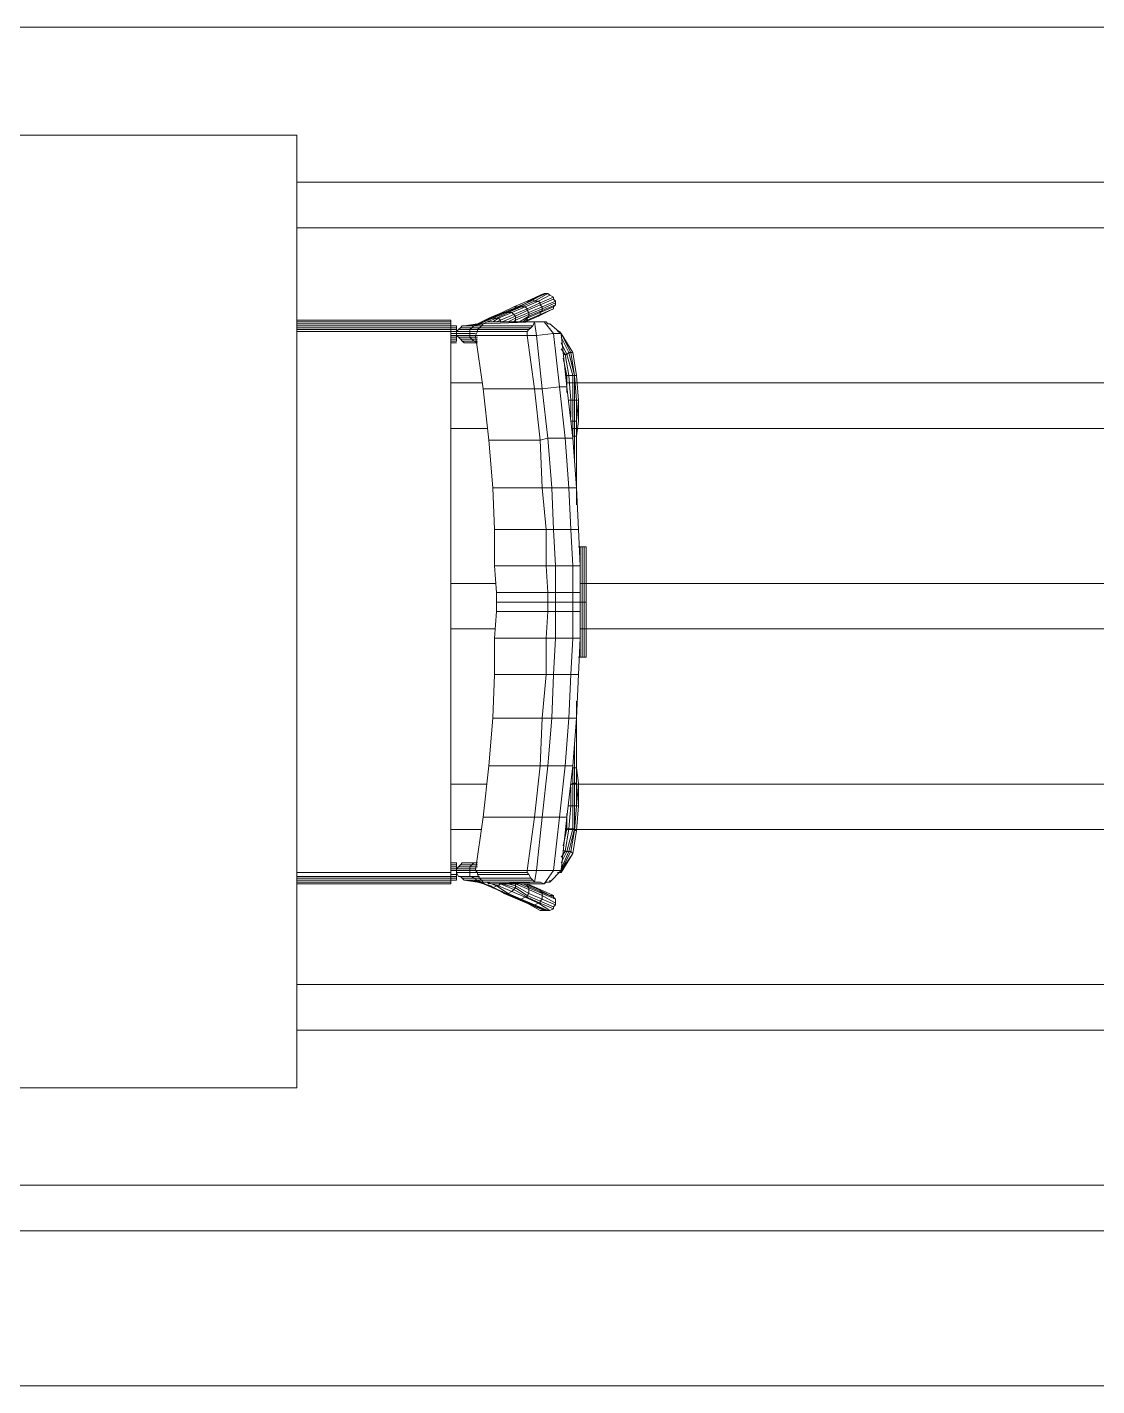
# Model space of a CAD drawing. Header units: inches. Extents: x 2013 to 15569, y -2551 to 2524.
# Drawn here: x 3783 to 3863.3, y 795 to 897 of the extents above; entities that cross this region are included whole.
import ezdxf

# ---------------------------------------------------------------- set-up
doc = ezdxf.new("R2010")
doc.units = ezdxf.units.IN
doc.header["$MEASUREMENT"] = 0
doc.layers.add('A-FURN', color=8, linetype='Continuous', lineweight=18)

msp = doc.modelspace()

# ---------------------------------------------------------------- linework, layer by layer
at = {"layer": 'A-FURN'}
for p, q in [((3892.796, 896.978), (3628.226, 896.978)), ((3733.201, 888.859), (3803.201, 888.859)), ((3803.201, 888.859), (3803.201, 817.363)), ((3803.201, 885.342), (3892.796, 885.342)), ((3892.796, 881.919), (3803.201, 881.919)), ((3814.774, 870.283), (3817.137, 870.283)), ((3823.456, 870.283), (3892.796, 870.283)), ((3817.53, 866.86), (3814.774, 866.86)), ((3892.796, 866.86), (3823.834, 866.86)), ((3814.774, 855.225), (3818.15, 855.225)), ((3824.487, 855.225), (3892.796, 855.225)), ((3818.106, 851.802), (3814.774, 851.802)), ((3892.796, 851.802), (3824.487, 851.802)), ((3814.774, 840.166), (3817.477, 840.166)), ((3823.765, 840.166), (3892.796, 840.166)), ((3817.068, 836.743), (3814.774, 836.743)), ((3892.796, 836.743), (3823.389, 836.743)), ((3803.201, 825.107), (3892.796, 825.107)), ((3892.796, 821.684), (3803.201, 821.684)), ((3803.201, 817.363), (3733.201, 817.363)), ((3628.226, 810.049), (3892.796, 810.049)), ((3892.796, 806.626), (3628.226, 806.626)), ((3628.226, 794.99), (3892.796, 794.99))]:
    msp.add_line(p, q, dxfattribs=at)
at = {"layer": 'A-FURN', "lineweight": 0}
for p, q in [((3819.488, 875.988), (3820.487, 876.417)), ((3819.773, 875.988), (3820.772, 876.417)), ((3819.916, 875.988), (3820.915, 876.559)), ((3820.059, 875.988), (3821.058, 876.417)), ((3820.344, 875.988), (3821.343, 876.417)), ((3820.487, 876.417), (3821.486, 876.849)), ((3820.487, 876.417), (3820.772, 876.417)), ((3820.487, 875.846), (3821.486, 876.274)), ((3820.487, 875.703), (3821.486, 876.131)), ((3820.772, 876.417), (3821.771, 876.992)), ((3820.772, 876.417), (3820.915, 876.559)), ((3820.915, 876.559), (3821.914, 876.992)), ((3820.915, 876.559), (3821.058, 876.417)), ((3821.058, 876.417), (3822.057, 876.992)), ((3821.058, 876.417), (3821.343, 876.417)), ((3821.343, 876.417), (3822.199, 876.849)), ((3821.343, 876.417), (3821.486, 876.274)), ((3821.486, 876.849), (3821.771, 876.992)), ((3821.486, 876.274), (3822.485, 876.702)), ((3821.486, 876.131), (3822.485, 876.559)), ((3821.486, 876.274), (3821.486, 876.131)), ((3821.486, 876.131), (3821.628, 875.988)), ((3821.628, 875.988), (3822.627, 876.417)), ((3821.628, 875.846), (3822.627, 876.274)), ((3821.628, 875.703), (3822.627, 876.131)), ((3821.771, 876.992), (3821.914, 876.992)), ((3821.914, 876.992), (3822.057, 876.992)), ((3822.057, 876.992), (3822.199, 876.849)), ((3822.199, 876.849), (3822.485, 876.702)), ((3822.485, 876.702), (3822.485, 876.559)), ((3822.485, 876.559), (3822.627, 876.417)), ((3822.627, 876.131), (3822.485, 875.988)), ((3822.627, 876.417), (3822.627, 876.274)), ((3822.627, 876.274), (3822.627, 876.131)), ((3816.772, 874.704), (3817.628, 875.132)), ((3816.772, 874.704), (3817.771, 875.132)), ((3816.914, 874.704), (3817.913, 875.132)), ((3817.485, 874.847), (3818.199, 875.132)), ((3817.628, 875.132), (3818.627, 875.56)), ((3817.628, 875.132), (3817.771, 875.132)), ((3817.771, 875.132), (3818.774, 875.56)), ((3817.771, 875.132), (3817.913, 875.132)), ((3817.913, 875.132), (3818.917, 875.56)), ((3817.913, 874.847), (3818.342, 875.132)), ((3817.913, 875.132), (3818.199, 875.132)), ((3818.199, 875.132), (3819.06, 875.56)), ((3818.199, 875.132), (3818.342, 875.132)), ((3818.342, 875.132), (3819.345, 875.56)), ((3818.342, 875.132), (3818.484, 874.989)), ((3818.484, 874.989), (3819.488, 875.418)), ((3818.627, 875.56), (3819.488, 875.988)), ((3818.627, 875.56), (3818.774, 875.56)), ((3818.627, 874.847), (3819.63, 875.275)), ((3818.774, 875.56), (3819.773, 875.988)), ((3818.774, 875.56), (3818.917, 875.56)), ((3818.917, 875.56), (3819.916, 875.988)), ((3818.917, 875.56), (3819.06, 875.56)), ((3819.06, 875.56), (3820.059, 875.988)), ((3819.06, 875.56), (3819.345, 875.56)), ((3819.06, 874.847), (3819.63, 875.132)), ((3819.345, 875.56), (3820.344, 875.988)), ((3819.345, 875.56), (3819.488, 875.418)), ((3819.488, 875.988), (3819.773, 875.988)), ((3819.488, 875.418), (3820.487, 875.846)), ((3819.488, 875.418), (3819.63, 875.275)), ((3819.63, 875.275), (3820.487, 875.703)), ((3819.63, 875.132), (3820.629, 875.56)), ((3819.63, 874.989), (3820.629, 875.418)), ((3819.63, 875.275), (3819.63, 875.132)), ((3819.63, 875.132), (3819.63, 874.989)), ((3819.773, 875.988), (3819.916, 875.988)), ((3819.916, 875.988), (3820.059, 875.988)), ((3819.916, 874.847), (3820.629, 875.275)), ((3820.059, 875.988), (3820.344, 875.988)), ((3820.201, 874.847), (3820.487, 875.132)), ((3820.344, 875.988), (3820.487, 875.846)), ((3820.344, 874.847), (3821.343, 875.275)), ((3820.487, 875.846), (3820.487, 875.703)), ((3820.487, 875.703), (3820.629, 875.56)), ((3820.487, 875.132), (3821.486, 875.56)), ((3820.487, 874.989), (3821.486, 875.418)), ((3820.629, 875.275), (3820.487, 875.132)), ((3820.487, 875.132), (3820.487, 874.989)), ((3820.629, 875.56), (3821.628, 875.988)), ((3820.629, 875.418), (3821.628, 875.846)), ((3820.629, 875.275), (3821.628, 875.703)), ((3820.629, 875.56), (3820.629, 875.418)), ((3820.629, 875.418), (3820.629, 875.275)), ((3821.343, 875.275), (3822.199, 875.703)), ((3821.486, 875.418), (3821.343, 875.275)), ((3821.486, 875.56), (3822.485, 875.988)), ((3821.486, 875.418), (3822.485, 875.846)), ((3821.628, 875.703), (3821.486, 875.56)), ((3821.486, 875.56), (3821.486, 875.418)), ((3821.628, 875.988), (3821.628, 875.846)), ((3821.628, 875.846), (3821.628, 875.703)), ((3822.485, 875.846), (3822.199, 875.703)), ((3822.485, 875.988), (3822.485, 875.846)), ((3803.201, 874.989), (3814.774, 874.989)), ((3814.774, 874.989), (3803.201, 874.989)), ((3803.201, 874.847), (3814.774, 874.847)), ((3803.201, 874.704), (3814.774, 874.704)), ((3803.201, 874.561), (3814.774, 874.561)), ((3803.201, 874.414), (3814.774, 874.414)), ((3803.201, 874.272), (3814.774, 874.272)), ((3803.201, 874.129), (3814.774, 874.129)), ((3814.774, 874.847), (3814.774, 874.989)), ((3814.774, 874.989), (3814.774, 874.847)), ((3814.774, 874.704), (3814.774, 874.847)), ((3814.774, 874.847), (3814.774, 874.704)), ((3814.774, 874.561), (3814.774, 874.704)), ((3814.774, 874.704), (3814.774, 874.561)), ((3814.774, 874.414), (3814.774, 874.561)), ((3814.774, 874.561), (3814.774, 874.414)), ((3814.774, 874.561), (3815.202, 874.561)), ((3814.774, 874.561), (3815.202, 874.561)), ((3815.202, 874.561), (3814.774, 874.561)), ((3814.774, 874.561), (3814.774, 874.561)), ((3814.774, 874.272), (3814.774, 874.414)), ((3814.774, 874.414), (3815.202, 874.414)), ((3814.774, 874.414), (3814.774, 874.272)), ((3814.774, 874.129), (3814.774, 874.272)), ((3814.774, 874.272), (3815.202, 874.272)), ((3814.774, 874.272), (3814.774, 874.129)), ((3814.774, 874.129), (3815.202, 874.129)), ((3814.774, 870.128), (3814.774, 874.129)), ((3814.774, 874.129), (3814.774, 870.128)), ((3815.202, 874.414), (3815.202, 874.561)), ((3815.202, 874.561), (3815.202, 874.414)), ((3815.202, 874.272), (3815.202, 874.414)), ((3815.202, 874.414), (3815.202, 874.272)), ((3815.202, 874.129), (3815.345, 874.272)), ((3815.202, 874.129), (3815.202, 874.272)), ((3815.202, 874.272), (3815.202, 874.129)), ((3815.202, 873.986), (3815.202, 874.129)), ((3815.202, 874.129), (3816.201, 874.129)), ((3815.202, 873.986), (3815.202, 874.129)), ((3815.202, 874.129), (3815.202, 873.986)), ((3815.345, 874.272), (3815.487, 874.414)), ((3815.345, 874.272), (3816.201, 874.272)), ((3815.487, 874.414), (3815.63, 874.561)), ((3815.487, 874.414), (3816.344, 874.414)), ((3815.63, 874.561), (3816.486, 874.561)), ((3815.63, 874.561), (3815.773, 874.561)), ((3815.773, 874.561), (3816.772, 874.704)), ((3815.773, 874.561), (3816.772, 874.561)), ((3815.773, 874.561), (3815.915, 874.561)), ((3815.915, 874.561), (3816.914, 874.704)), ((3815.915, 874.561), (3816.914, 874.561)), ((3816.201, 874.272), (3816.344, 874.414)), ((3816.201, 874.129), (3816.201, 874.272)), ((3816.772, 874.272), (3816.201, 874.272)), ((3816.201, 873.986), (3816.201, 874.129)), ((3816.772, 874.129), (3816.201, 874.129)), ((3817.2, 874.704), (3816.344, 874.561)), ((3816.344, 874.414), (3816.486, 874.561)), ((3816.914, 874.414), (3816.344, 874.414)), ((3816.486, 874.561), (3816.772, 874.561)), ((3816.914, 874.561), (3816.486, 874.561)), ((3816.772, 874.129), (3816.629, 873.843)), ((3816.772, 874.704), (3816.914, 874.704)), ((3816.772, 874.561), (3816.914, 874.561)), ((3817.057, 874.561), (3816.772, 874.561)), ((3816.914, 874.414), (3816.772, 874.272)), ((3816.772, 874.272), (3816.772, 874.129)), ((3816.772, 874.272), (3820.629, 874.272)), ((3816.772, 874.129), (3820.487, 874.129)), ((3816.914, 874.704), (3817.2, 874.704)), ((3817.057, 874.561), (3816.914, 874.414)), ((3817.057, 874.561), (3816.914, 874.561)), ((3816.914, 874.414), (3820.772, 874.414)), ((3817.2, 874.704), (3817.057, 874.561)), ((3817.057, 874.561), (3820.915, 874.561)), ((3817.485, 874.847), (3817.2, 874.704)), ((3817.2, 874.704), (3821.058, 874.847)), ((3817.628, 874.847), (3817.485, 874.847)), ((3817.485, 874.847), (3821.343, 874.847)), ((3817.628, 874.847), (3821.486, 874.847)), ((3818.199, 874.847), (3818.484, 874.989)), ((3818.342, 874.847), (3821.771, 874.847)), ((3818.484, 874.989), (3818.484, 874.847)), ((3819.488, 874.847), (3819.63, 874.989)), ((3819.63, 874.989), (3819.63, 874.847)), ((3820.487, 874.989), (3820.344, 874.847)), ((3820.344, 874.847), (3820.487, 874.989)), ((3820.487, 874.989), (3820.487, 874.989)), ((3820.629, 874.272), (3820.487, 874.129)), ((3820.487, 874.129), (3820.487, 873.843)), ((3820.772, 874.414), (3820.629, 874.272)), ((3820.915, 874.561), (3820.772, 874.414)), ((3821.058, 874.847), (3820.915, 874.561)), ((3821.2, 873.843), (3821.058, 874.847)), ((3821.343, 874.847), (3821.058, 874.847)), ((3821.486, 874.847), (3821.343, 874.847)), ((3821.771, 874.847), (3821.486, 874.847)), ((3821.914, 874.847), (3821.771, 874.847)), ((3822.485, 873.986), (3821.771, 874.847)), ((3822.057, 874.704), (3821.914, 874.847)), ((3822.199, 874.704), (3822.057, 874.704)), ((3823.06, 873.986), (3822.199, 874.704)), ((3822.199, 874.704), (3822.204, 874.704)), ((3823.06, 873.986), (3822.77, 874.129)), ((3822.913, 874.129), (3823.06, 873.986)), ((3814.774, 873.986), (3815.202, 873.986)), ((3814.774, 873.843), (3815.202, 873.843)), ((3814.774, 873.701), (3815.202, 873.701)), ((3814.774, 873.558), (3815.202, 873.558)), ((3814.774, 873.415), (3815.202, 873.415)), ((3815.202, 873.415), (3814.774, 873.415)), ((3814.774, 873.273), (3815.202, 873.273)), ((3815.202, 873.843), (3815.202, 873.986)), ((3815.202, 873.986), (3815.202, 873.843)), ((3815.202, 873.843), (3815.202, 873.986)), ((3815.202, 873.986), (3816.201, 873.986)), ((3815.202, 873.843), (3815.202, 873.701)), ((3815.202, 873.843), (3815.202, 873.701)), ((3815.345, 873.701), (3815.202, 873.843)), ((3816.201, 873.843), (3815.202, 873.843)), ((3815.202, 873.701), (3815.202, 873.558)), ((3815.202, 873.701), (3815.202, 873.558)), ((3815.202, 873.415), (3815.202, 873.558)), ((3815.202, 873.558), (3815.202, 873.415)), ((3815.202, 873.415), (3815.206, 873.415)), ((3815.487, 873.558), (3815.345, 873.701)), ((3816.201, 873.701), (3815.345, 873.701)), ((3816.344, 873.558), (3815.487, 873.558)), ((3815.63, 873.415), (3815.487, 873.558)), ((3816.486, 873.415), (3815.63, 873.415)), ((3815.773, 873.273), (3815.63, 873.415)), ((3816.772, 873.273), (3815.773, 873.273)), ((3815.915, 873.273), (3815.773, 873.273)), ((3816.772, 873.273), (3815.915, 873.273)), ((3816.629, 873.986), (3816.201, 873.986)), ((3816.201, 873.986), (3816.201, 873.843)), ((3816.201, 873.986), (3816.201, 873.986)), ((3816.201, 873.843), (3816.629, 873.843)), ((3816.201, 873.843), (3816.201, 873.701)), ((3816.201, 873.701), (3816.344, 873.558)), ((3816.201, 873.701), (3816.772, 873.701)), ((3816.344, 873.558), (3816.486, 873.415)), ((3816.344, 873.558), (3816.772, 873.558)), ((3816.486, 873.415), (3816.772, 873.273)), ((3816.486, 873.415), (3816.772, 873.415)), ((3816.629, 873.843), (3820.487, 873.843)), ((3817.2, 869.839), (3816.629, 873.843)), ((3816.629, 873.843), (3816.629, 873.843)), ((3816.772, 873.273), (3816.776, 873.273)), ((3820.487, 873.843), (3821.2, 873.843)), ((3820.487, 873.843), (3821.058, 869.839)), ((3821.2, 873.843), (3822.485, 873.986)), ((3821.2, 873.843), (3821.628, 869.839)), ((3822.485, 873.986), (3822.913, 869.981)), ((3822.485, 873.986), (3823.06, 873.986)), ((3822.913, 873.986), (3823.06, 873.986)), ((3823.06, 873.986), (3823.916, 872.559)), ((3823.773, 872.559), (3823.06, 873.986)), ((3823.916, 872.559), (3823.06, 873.986)), ((3823.06, 873.843), (3823.06, 873.986)), ((3823.06, 873.986), (3823.064, 873.986)), ((3823.06, 873.986), (3823.488, 869.981)), ((3823.631, 872.559), (3823.06, 873.701)), ((3823.488, 872.416), (3823.06, 873.273)), ((3823.345, 872.416), (3823.06, 872.844)), ((3823.203, 872.416), (3823.345, 872.416)), ((3823.488, 870.842), (3823.203, 872.127)), ((3823.631, 870.842), (3823.345, 872.416)), ((3823.345, 872.416), (3823.488, 872.416)), ((3823.488, 872.416), (3823.631, 872.559)), ((3823.916, 870.842), (3823.488, 872.416)), ((3824.059, 870.842), (3823.631, 872.559)), ((3823.631, 872.559), (3823.773, 872.559)), ((3823.916, 872.559), (3823.773, 872.559)), ((3824.059, 870.842), (3823.773, 872.559)), ((3824.202, 870.842), (3823.916, 872.559)), ((3823.916, 872.559), (3824.202, 870.842)), ((3814.774, 866.267), (3814.774, 870.128)), ((3814.774, 870.128), (3814.774, 866.267)), ((3822.913, 869.981), (3821.628, 869.839)), ((3822.913, 869.981), (3823.345, 866.124)), ((3823.488, 869.981), (3822.913, 869.981)), ((3823.345, 870.842), (3823.488, 870.842)), ((3823.488, 870.842), (3823.631, 870.842)), ((3823.488, 869.553), (3823.488, 870.842)), ((3823.488, 869.981), (3823.916, 866.124)), ((3823.631, 870.842), (3823.916, 870.842)), ((3823.773, 868.982), (3823.631, 870.842)), ((3823.916, 870.842), (3824.059, 870.842)), ((3823.916, 868.982), (3823.916, 870.842)), ((3824.202, 868.982), (3824.059, 870.842)), ((3824.202, 870.842), (3824.059, 870.842)), ((3824.059, 868.982), (3824.059, 870.842)), ((3824.344, 868.982), (3824.202, 870.842)), ((3824.202, 870.842), (3824.344, 868.982)), ((3817.628, 865.981), (3817.2, 869.839)), ((3821.058, 869.839), (3817.2, 869.839)), ((3821.628, 869.839), (3821.058, 869.839)), ((3821.058, 869.839), (3821.486, 865.981)), ((3821.628, 869.839), (3822.057, 866.124)), ((3823.631, 868.982), (3823.773, 868.982)), ((3823.773, 868.982), (3823.916, 868.982)), ((3823.773, 867.694), (3823.773, 868.982)), ((3823.916, 868.982), (3824.059, 868.982)), ((3823.916, 867.408), (3823.916, 868.982)), ((3824.059, 868.982), (3824.202, 868.982)), ((3824.059, 867.408), (3824.059, 868.982)), ((3824.344, 868.982), (3824.202, 868.982)), ((3824.202, 867.408), (3824.202, 868.982)), ((3824.202, 867.408), (3824.344, 868.982)), ((3824.344, 867.408), (3824.344, 868.982)), ((3823.773, 867.408), (3823.916, 867.408)), ((3823.916, 867.408), (3823.916, 866.267)), ((3823.916, 867.408), (3824.059, 867.408)), ((3824.059, 867.408), (3824.202, 867.408)), ((3824.059, 867.408), (3824.059, 866.267)), ((3824.202, 867.408), (3824.202, 866.267)), ((3824.202, 866.267), (3824.202, 867.408)), ((3824.202, 866.267), (3824.344, 867.408)), ((3824.202, 867.408), (3824.206, 867.408)), ((3814.774, 862.547), (3814.774, 866.267)), ((3814.774, 866.267), (3814.774, 862.547)), ((3821.486, 865.981), (3817.628, 865.981)), ((3817.628, 865.981), (3817.913, 862.405)), ((3822.057, 866.124), (3821.486, 865.981)), ((3821.486, 865.981), (3821.628, 862.405)), ((3822.057, 866.124), (3822.342, 862.405)), ((3823.345, 866.124), (3822.057, 866.124)), ((3823.345, 866.124), (3823.631, 862.405)), ((3823.916, 866.124), (3823.345, 866.124)), ((3823.916, 866.267), (3824.059, 866.267)), ((3823.916, 866.124), (3824.202, 862.405)), ((3824.059, 866.267), (3824.059, 864.264)), ((3824.059, 866.267), (3824.202, 866.267)), ((3824.202, 866.267), (3824.202, 862.833)), ((3824.202, 862.119), (3824.202, 866.267)), ((3824.202, 862.119), (3824.202, 866.267)), ((3824.202, 866.267), (3824.206, 866.267)), ((3814.774, 859.26), (3814.774, 862.547)), ((3814.774, 862.547), (3814.774, 859.26)), ((3817.913, 862.405), (3821.2, 862.405)), ((3817.913, 862.405), (3818.056, 859.26)), ((3821.628, 862.405), (3821.2, 862.405)), ((3822.342, 862.405), (3821.628, 862.405)), ((3821.914, 859.26), (3821.628, 862.405)), ((3822.342, 862.405), (3822.485, 859.26)), ((3823.631, 862.405), (3822.342, 862.405)), ((3823.631, 862.405), (3823.773, 859.26)), ((3824.202, 862.405), (3823.631, 862.405)), ((3824.202, 862.405), (3824.344, 859.26)), ((3824.202, 861.691), (3824.202, 862.119)), ((3824.202, 862.119), (3824.206, 862.119)), ((3824.202, 861.12), (3824.202, 862.119)), ((3814.774, 856.545), (3814.774, 859.26)), ((3814.774, 859.26), (3814.774, 856.545)), ((3818.056, 856.545), (3818.056, 859.26)), ((3818.056, 859.26), (3821.914, 859.26)), ((3822.485, 859.26), (3821.914, 859.26)), ((3821.914, 859.26), (3821.914, 856.545)), ((3822.485, 859.26), (3822.627, 856.545)), ((3823.773, 859.26), (3822.485, 859.26)), ((3823.773, 859.26), (3823.916, 856.545)), ((3824.344, 859.26), (3823.773, 859.26)), ((3824.487, 856.545), (3824.344, 859.26)), ((3824.487, 857.972), (3824.344, 857.972)), ((3824.344, 857.972), (3824.487, 857.972)), ((3824.487, 857.972), (3824.487, 855.541)), ((3824.487, 857.972), (3824.63, 857.972)), ((3824.63, 857.972), (3824.487, 857.972)), ((3824.63, 857.972), (3824.63, 853.824)), ((3824.63, 857.972), (3824.773, 857.972)), ((3824.773, 857.972), (3824.63, 857.972)), ((3824.915, 857.972), (3824.773, 857.972)), ((3824.773, 857.972), (3824.773, 853.824)), ((3824.915, 857.972), (3824.773, 857.972)), ((3824.915, 853.824), (3824.915, 857.972)), ((3814.774, 854.542), (3814.774, 856.545)), ((3814.774, 856.545), (3814.774, 854.542)), ((3821.914, 856.545), (3818.056, 856.545)), ((3818.199, 854.542), (3818.056, 856.545)), ((3822.627, 856.545), (3821.914, 856.545)), ((3821.914, 856.545), (3822.057, 854.542)), ((3822.627, 856.545), (3822.627, 854.542)), ((3823.916, 856.545), (3822.627, 856.545)), ((3823.916, 856.545), (3823.916, 854.542)), ((3823.916, 856.545), (3824.487, 856.545)), ((3824.487, 854.542), (3824.487, 856.545)), ((3814.774, 853.824), (3814.774, 854.542)), ((3814.774, 853.824), (3814.774, 854.542)), ((3814.774, 853.111), (3814.774, 853.824)), ((3814.774, 853.824), (3814.774, 853.111)), ((3818.199, 854.542), (3818.199, 853.824)), ((3822.057, 854.542), (3818.199, 854.542)), ((3818.199, 853.111), (3818.199, 853.824)), ((3818.199, 853.824), (3822.057, 853.824)), ((3822.627, 854.542), (3822.057, 854.542)), ((3822.057, 853.824), (3822.057, 854.542)), ((3822.627, 853.824), (3822.057, 853.824)), ((3822.057, 853.824), (3822.057, 853.111)), ((3822.627, 853.824), (3822.627, 854.542)), ((3823.916, 854.542), (3822.627, 854.542)), ((3823.916, 853.824), (3822.627, 853.824)), ((3822.627, 853.111), (3822.627, 853.824)), ((3823.916, 854.542), (3824.487, 854.542)), ((3823.916, 853.824), (3823.916, 854.542)), ((3824.487, 853.824), (3823.916, 853.824)), ((3823.916, 853.111), (3823.916, 853.824)), ((3824.487, 853.824), (3824.487, 854.542)), ((3824.487, 853.111), (3824.487, 853.824)), ((3824.63, 853.824), (3824.487, 853.824)), ((3824.773, 853.824), (3824.63, 853.824)), ((3824.63, 853.824), (3824.63, 849.677)), ((3824.915, 853.824), (3824.773, 853.824)), ((3824.773, 853.824), (3824.773, 849.677)), ((3824.915, 853.824), (3824.915, 849.677)), ((3814.774, 853.111), (3814.774, 850.966)), ((3814.774, 850.966), (3814.774, 853.111)), ((3818.056, 851.108), (3818.199, 853.111)), ((3818.199, 853.111), (3822.057, 853.111)), ((3822.057, 853.111), (3821.914, 851.108)), ((3822.057, 853.111), (3822.627, 853.111)), ((3822.627, 853.111), (3823.916, 853.111)), ((3822.627, 853.111), (3822.627, 851.108)), ((3824.487, 853.111), (3823.916, 853.111)), ((3823.916, 853.111), (3823.916, 851.108)), ((3824.487, 851.108), (3824.487, 853.111)), ((3824.487, 852.112), (3824.487, 849.677)), ((3814.774, 850.966), (3814.774, 848.25)), ((3814.774, 848.25), (3814.774, 850.966)), ((3818.056, 848.392), (3818.056, 851.108)), ((3818.056, 851.108), (3821.914, 851.108)), ((3822.627, 851.108), (3821.914, 851.108)), ((3821.914, 851.108), (3821.914, 848.392)), ((3822.627, 851.108), (3822.485, 848.392)), ((3823.916, 851.108), (3822.627, 851.108)), ((3823.916, 851.108), (3823.773, 848.392)), ((3824.487, 851.108), (3823.916, 851.108)), ((3824.344, 848.392), (3824.487, 851.108)), ((3824.344, 849.677), (3824.487, 849.677)), ((3824.487, 849.677), (3824.344, 849.677)), ((3824.487, 849.677), (3824.63, 849.677)), ((3824.63, 849.677), (3824.487, 849.677)), ((3824.773, 849.677), (3824.63, 849.677)), ((3824.63, 849.677), (3824.773, 849.677)), ((3824.915, 849.677), (3824.773, 849.677)), ((3824.773, 849.677), (3824.915, 849.677)), ((3814.774, 848.25), (3814.774, 844.959)), ((3814.774, 844.959), (3814.774, 848.25)), ((3817.913, 845.101), (3818.056, 848.392)), ((3818.056, 848.392), (3821.914, 848.392)), ((3821.628, 845.101), (3821.914, 848.392)), ((3822.485, 848.392), (3821.914, 848.392)), ((3822.485, 848.392), (3822.342, 845.101)), ((3823.773, 848.392), (3822.485, 848.392)), ((3823.773, 848.392), (3823.631, 845.101)), ((3823.773, 848.392), (3824.344, 848.392)), ((3824.344, 848.392), (3824.202, 845.101)), ((3824.202, 845.391), (3824.202, 846.39)), ((3824.202, 845.391), (3824.202, 845.962)), ((3814.774, 844.959), (3814.774, 841.386)), ((3814.774, 841.386), (3814.774, 844.959)), ((3817.628, 841.529), (3817.913, 845.101)), ((3817.913, 845.101), (3821.2, 845.101)), ((3821.628, 845.101), (3821.2, 845.101)), ((3821.486, 841.529), (3821.628, 845.101)), ((3822.342, 845.101), (3821.628, 845.101)), ((3822.342, 845.101), (3822.057, 841.529)), ((3823.631, 845.101), (3822.342, 845.101)), ((3823.631, 845.101), (3823.345, 841.529)), ((3824.202, 845.101), (3823.631, 845.101)), ((3824.202, 845.101), (3823.916, 841.529)), ((3824.202, 841.386), (3824.202, 845.391)), ((3824.202, 841.386), (3824.202, 845.391)), ((3824.202, 841.386), (3824.202, 844.816)), ((3824.059, 841.386), (3824.059, 843.246)), ((3817.2, 837.667), (3817.628, 841.529)), ((3817.628, 841.529), (3821.486, 841.529)), ((3821.486, 841.529), (3821.058, 837.667)), ((3822.057, 841.529), (3821.486, 841.529)), ((3822.057, 841.529), (3821.628, 837.667)), ((3823.345, 841.529), (3822.057, 841.529)), ((3823.345, 841.529), (3822.913, 837.667)), ((3823.916, 841.529), (3823.345, 841.529)), ((3823.916, 841.529), (3823.488, 837.667)), ((3814.774, 841.386), (3814.774, 837.524)), ((3814.774, 837.524), (3814.774, 841.386)), ((3824.059, 841.386), (3823.916, 841.386)), ((3823.916, 841.386), (3823.916, 840.24)), ((3824.202, 841.386), (3824.059, 841.386)), ((3824.059, 841.386), (3824.059, 840.24)), ((3824.202, 840.24), (3824.202, 841.386)), ((3824.202, 841.386), (3824.202, 840.24)), ((3824.344, 840.24), (3824.202, 841.386)), ((3823.916, 840.24), (3823.773, 840.098)), ((3823.773, 838.528), (3823.773, 839.955)), ((3824.059, 840.24), (3823.916, 840.24)), ((3823.916, 840.24), (3823.916, 838.528)), ((3824.202, 840.24), (3824.059, 840.24)), ((3824.059, 840.24), (3824.059, 838.528)), ((3824.202, 840.24), (3824.202, 840.24)), ((3824.344, 838.528), (3824.202, 840.24)), ((3824.202, 840.24), (3824.202, 838.528)), ((3824.344, 838.528), (3824.344, 840.24)), ((3823.773, 838.528), (3823.631, 838.528)), ((3823.773, 838.528), (3823.631, 836.811)), ((3823.916, 838.528), (3823.773, 838.528)), ((3824.059, 838.528), (3823.916, 838.528)), ((3823.916, 838.528), (3823.916, 836.811)), ((3824.202, 838.528), (3824.059, 838.528)), ((3824.059, 838.528), (3824.059, 836.811)), ((3824.202, 838.528), (3824.059, 836.668)), ((3824.202, 836.668), (3824.344, 838.528)), ((3824.344, 838.528), (3824.202, 838.528)), ((3824.202, 836.668), (3824.344, 838.528)), ((3814.774, 837.524), (3814.774, 833.52)), ((3814.774, 833.52), (3814.774, 837.524)), ((3816.629, 833.662), (3817.2, 837.667)), ((3817.2, 837.667), (3821.058, 837.667)), ((3821.058, 837.667), (3820.487, 833.662)), ((3821.628, 837.667), (3821.058, 837.667)), ((3821.628, 837.667), (3821.2, 833.662)), ((3822.913, 837.667), (3821.628, 837.667)), ((3822.913, 837.667), (3822.485, 833.662)), ((3823.488, 837.667), (3822.913, 837.667)), ((3823.488, 837.667), (3823.06, 833.662)), ((3823.488, 836.811), (3823.488, 837.953)), ((3823.488, 836.811), (3823.203, 835.522)), ((3823.488, 836.811), (3823.345, 836.811)), ((3823.631, 836.811), (3823.345, 835.094)), ((3823.631, 836.811), (3823.488, 836.811)), ((3823.916, 836.811), (3823.488, 835.094)), ((3823.916, 836.811), (3823.631, 836.811)), ((3824.059, 836.811), (3823.631, 835.094)), ((3824.059, 836.668), (3823.773, 835.094)), ((3824.059, 836.811), (3823.916, 836.811)), ((3823.916, 834.951), (3824.202, 836.668)), ((3823.916, 834.951), (3824.202, 836.668)), ((3824.059, 836.668), (3824.059, 836.811)), ((3824.202, 836.668), (3824.059, 836.668)), ((3823.345, 835.094), (3823.06, 834.666)), ((3823.488, 835.094), (3823.06, 834.238)), ((3823.631, 835.094), (3823.06, 833.805)), ((3823.773, 835.094), (3823.06, 833.662)), ((3823.06, 833.662), (3823.916, 834.951)), ((3823.06, 833.52), (3823.916, 834.951)), ((3823.345, 835.094), (3823.203, 835.237)), ((3823.488, 835.094), (3823.345, 835.094)), ((3823.631, 835.094), (3823.488, 835.094)), ((3823.773, 835.094), (3823.631, 835.094)), ((3823.916, 834.951), (3823.773, 835.094)), ((3803.201, 833.52), (3814.774, 833.52)), ((3815.202, 834.238), (3814.774, 834.238)), ((3814.774, 834.238), (3815.202, 834.238)), ((3815.202, 834.238), (3814.774, 834.238)), ((3814.774, 834.238), (3814.774, 834.238)), ((3815.202, 834.095), (3814.774, 834.095)), ((3815.202, 833.948), (3814.774, 833.948)), ((3815.202, 833.805), (3814.774, 833.805)), ((3814.774, 833.662), (3815.202, 833.662)), ((3814.774, 833.234), (3814.774, 833.52)), ((3814.774, 833.52), (3814.774, 833.234)), ((3814.774, 833.377), (3815.202, 833.377)), ((3815.202, 834.095), (3815.202, 834.238)), ((3815.202, 834.238), (3815.206, 834.238)), ((3815.202, 834.238), (3815.202, 834.095)), ((3815.202, 834.095), (3815.202, 833.948)), ((3815.202, 834.095), (3815.202, 833.948)), ((3815.202, 833.948), (3815.202, 833.805)), ((3815.202, 833.805), (3815.345, 833.948)), ((3815.202, 833.948), (3815.202, 833.805)), ((3815.202, 833.805), (3815.202, 833.662)), ((3815.202, 833.662), (3815.202, 833.805)), ((3815.202, 833.805), (3816.201, 833.805)), ((3815.202, 833.662), (3815.202, 833.805)), ((3815.202, 833.662), (3815.202, 833.377)), ((3815.202, 833.52), (3815.202, 833.662)), ((3815.202, 833.662), (3816.201, 833.662)), ((3815.202, 833.662), (3815.202, 833.377)), ((3816.201, 833.52), (3815.202, 833.52)), ((3815.345, 833.234), (3815.202, 833.52)), ((3815.202, 833.377), (3815.202, 833.234)), ((3815.202, 833.377), (3815.202, 833.234)), ((3815.345, 833.948), (3815.487, 834.095)), ((3815.345, 833.948), (3816.201, 833.948)), ((3815.487, 834.095), (3815.63, 834.238)), ((3815.487, 834.095), (3816.344, 834.095)), ((3815.63, 834.238), (3816.486, 834.238)), ((3815.63, 834.238), (3815.773, 834.238)), ((3815.773, 834.238), (3815.915, 834.238)), ((3815.773, 834.238), (3816.772, 834.238)), ((3815.915, 834.238), (3816.772, 834.238)), ((3816.344, 834.095), (3816.201, 833.948)), ((3816.201, 833.948), (3816.201, 833.805)), ((3816.772, 833.948), (3816.201, 833.948)), ((3816.629, 833.805), (3816.201, 833.805)), ((3816.201, 833.805), (3816.201, 833.662)), ((3816.201, 833.662), (3816.201, 833.52)), ((3816.629, 833.662), (3816.201, 833.662)), ((3816.201, 833.234), (3816.201, 833.52)), ((3816.201, 833.52), (3816.772, 833.52)), ((3816.486, 834.238), (3816.344, 834.095)), ((3816.772, 834.095), (3816.344, 834.095)), ((3816.772, 834.238), (3816.486, 834.238)), ((3816.772, 834.238), (3816.486, 834.238)), ((3820.487, 833.662), (3816.629, 833.662)), ((3816.629, 833.662), (3816.772, 833.52)), ((3816.772, 834.238), (3816.776, 834.238)), ((3816.772, 833.377), (3816.772, 833.52)), ((3816.772, 833.52), (3820.487, 833.52)), ((3820.629, 833.377), (3816.772, 833.377)), ((3816.772, 833.377), (3816.914, 833.092)), ((3820.487, 833.52), (3820.487, 833.662)), ((3821.2, 833.662), (3820.487, 833.662)), ((3820.487, 833.52), (3820.629, 833.377)), ((3820.629, 833.377), (3820.772, 833.092)), ((3821.058, 832.806), (3821.2, 833.662)), ((3822.485, 833.662), (3821.2, 833.662)), ((3822.485, 833.662), (3821.771, 832.663)), ((3823.06, 833.662), (3822.199, 832.806)), ((3823.06, 833.662), (3822.485, 833.662)), ((3822.77, 833.52), (3823.06, 833.52)), ((3822.913, 833.662), (3823.06, 833.662)), ((3823.06, 833.662), (3822.913, 833.52)), ((3823.06, 833.662), (3823.06, 833.662)), ((3823.06, 833.662), (3823.064, 833.662)), ((3814.774, 833.234), (3803.201, 833.234)), ((3814.774, 833.092), (3803.201, 833.092)), ((3814.774, 832.949), (3803.201, 832.949)), ((3814.774, 832.806), (3803.201, 832.806)), ((3803.201, 832.663), (3814.774, 832.663)), ((3803.201, 832.663), (3814.774, 832.663)), ((3814.774, 832.663), (3803.201, 832.663)), ((3815.202, 833.234), (3814.774, 833.234)), ((3814.774, 833.092), (3814.774, 833.234)), ((3814.774, 833.234), (3814.774, 833.092)), ((3815.202, 833.092), (3814.774, 833.092)), ((3815.202, 833.092), (3814.774, 833.092)), ((3814.774, 832.949), (3814.774, 833.092)), ((3814.774, 833.092), (3814.774, 832.949)), ((3814.774, 832.806), (3814.774, 832.949)), ((3814.774, 832.949), (3814.774, 832.806)), ((3814.774, 832.949), (3815.202, 832.949)), ((3815.202, 832.949), (3814.774, 832.949)), ((3814.774, 832.663), (3814.774, 832.806)), ((3814.774, 832.806), (3814.774, 832.663)), ((3814.774, 832.663), (3814.778, 832.663)), ((3814.774, 832.663), (3814.778, 832.663)), ((3815.202, 833.234), (3815.202, 833.092)), ((3815.202, 833.234), (3815.202, 833.092)), ((3815.202, 833.092), (3815.202, 832.949)), ((3815.202, 833.092), (3815.202, 832.949)), ((3816.201, 833.234), (3815.345, 833.234)), ((3815.487, 833.234), (3815.345, 833.234)), ((3815.63, 833.092), (3815.487, 833.234)), ((3816.344, 833.234), (3815.487, 833.234)), ((3815.773, 832.949), (3815.63, 833.092)), ((3816.486, 833.092), (3815.63, 833.092)), ((3815.915, 832.949), (3815.773, 832.949)), ((3816.772, 832.949), (3815.773, 832.949)), ((3816.772, 832.806), (3815.773, 832.949)), ((3816.914, 832.949), (3815.915, 832.949)), ((3816.914, 832.806), (3815.915, 832.949)), ((3816.344, 833.234), (3816.201, 833.234)), ((3816.201, 833.234), (3816.772, 833.234)), ((3816.486, 833.092), (3816.344, 833.234)), ((3816.344, 833.234), (3816.914, 833.234)), ((3816.344, 832.949), (3817.2, 832.806)), ((3816.772, 832.949), (3816.486, 833.092)), ((3816.486, 833.092), (3816.914, 833.092)), ((3816.914, 832.949), (3816.772, 832.949)), ((3817.628, 832.521), (3816.772, 832.949)), ((3816.772, 832.949), (3817.057, 832.949)), ((3817.771, 832.521), (3816.772, 832.806)), ((3816.914, 832.806), (3816.772, 832.806)), ((3820.772, 833.092), (3816.914, 833.092)), ((3816.914, 833.092), (3817.057, 832.949)), ((3816.914, 832.949), (3817.057, 832.949)), ((3817.913, 832.378), (3816.914, 832.806)), ((3817.2, 832.806), (3816.914, 832.806)), ((3820.915, 832.949), (3817.057, 832.949)), ((3817.057, 832.949), (3817.2, 832.806)), ((3821.058, 832.806), (3817.2, 832.806)), ((3817.2, 832.806), (3817.485, 832.806)), ((3818.199, 832.521), (3817.485, 832.806)), ((3821.343, 832.806), (3817.485, 832.806)), ((3817.485, 832.806), (3817.628, 832.663)), ((3821.486, 832.806), (3817.628, 832.663)), ((3817.771, 832.521), (3817.628, 832.521)), ((3818.627, 832.093), (3817.628, 832.521)), ((3817.913, 832.378), (3817.771, 832.521)), ((3818.774, 831.95), (3817.771, 832.521)), ((3818.342, 832.521), (3817.913, 832.663)), ((3818.199, 832.521), (3817.913, 832.378)), ((3818.917, 831.95), (3817.913, 832.378)), ((3818.199, 832.663), (3818.484, 832.663)), ((3818.342, 832.521), (3818.199, 832.521)), ((3819.06, 831.95), (3818.199, 832.521)), ((3818.484, 832.663), (3818.342, 832.521)), ((3819.345, 832.093), (3818.342, 832.521)), ((3818.484, 832.663), (3818.489, 832.663)), ((3819.488, 832.235), (3818.484, 832.663)), ((3821.771, 832.663), (3818.484, 832.663)), ((3819.63, 832.378), (3818.627, 832.663)), ((3819.63, 832.521), (3819.06, 832.663)), ((3819.488, 832.235), (3819.345, 832.093)), ((3819.488, 832.663), (3819.63, 832.663)), ((3819.63, 832.378), (3819.488, 832.235)), ((3819.488, 832.235), (3820.487, 831.66)), ((3819.63, 832.663), (3819.63, 832.521)), ((3820.629, 832.235), (3819.63, 832.663)), ((3819.63, 832.663), (3819.635, 832.663)), ((3819.63, 832.521), (3819.63, 832.378)), ((3820.629, 831.95), (3819.63, 832.521)), ((3820.487, 831.807), (3819.63, 832.378)), ((3819.916, 832.663), (3820.629, 832.378)), ((3820.487, 832.521), (3820.201, 832.663)), ((3820.344, 832.663), (3821.343, 832.235)), ((3820.487, 832.663), (3820.344, 832.663)), ((3820.344, 832.663), (3820.487, 832.663)), ((3821.486, 832.235), (3820.487, 832.663)), ((3820.487, 832.663), (3820.487, 832.521)), ((3821.486, 832.093), (3820.487, 832.521)), ((3820.629, 832.378), (3820.487, 832.521)), ((3821.628, 831.95), (3820.629, 832.378)), ((3820.629, 832.378), (3820.629, 832.235)), ((3821.628, 831.807), (3820.629, 832.235)), ((3820.629, 832.235), (3820.629, 831.95)), ((3820.772, 833.092), (3820.915, 832.949)), ((3820.915, 832.949), (3821.058, 832.806)), ((3821.058, 832.806), (3821.343, 832.806)), ((3821.343, 832.806), (3821.486, 832.806)), ((3821.343, 832.235), (3822.199, 831.807)), ((3821.343, 832.235), (3821.486, 832.235)), ((3821.486, 832.806), (3821.771, 832.663)), ((3822.485, 831.807), (3821.486, 832.235)), ((3821.486, 832.235), (3821.486, 832.093)), ((3821.771, 832.663), (3821.914, 832.806)), ((3821.914, 832.806), (3822.057, 832.806)), ((3822.057, 832.806), (3822.199, 832.806)), ((3822.199, 832.806), (3822.199, 832.949)), ((3818.774, 831.95), (3818.627, 832.093)), ((3819.488, 831.66), (3818.627, 832.093)), ((3818.917, 831.95), (3818.774, 831.95)), ((3819.773, 831.517), (3818.774, 831.95)), ((3819.06, 831.95), (3818.917, 831.95)), ((3819.916, 831.517), (3818.917, 831.95)), ((3819.345, 832.093), (3819.06, 831.95)), ((3820.059, 831.517), (3819.06, 831.95)), ((3820.344, 831.66), (3819.345, 832.093)), ((3819.773, 831.517), (3819.488, 831.66)), ((3820.487, 831.232), (3819.488, 831.66)), ((3820.772, 831.089), (3819.773, 831.517)), ((3819.916, 831.517), (3819.773, 831.517)), ((3820.915, 831.089), (3819.916, 831.517)), ((3820.059, 831.517), (3819.916, 831.517)), ((3820.344, 831.66), (3820.059, 831.517)), ((3821.058, 831.089), (3820.059, 831.517)), ((3821.343, 831.232), (3820.344, 831.66)), ((3820.487, 831.66), (3820.344, 831.66)), ((3820.629, 831.95), (3820.487, 831.807)), ((3820.487, 831.66), (3820.487, 831.807)), ((3821.486, 831.375), (3820.487, 831.807)), ((3821.486, 831.232), (3820.487, 831.66)), ((3820.772, 831.089), (3820.487, 831.232)), ((3821.486, 830.661), (3820.487, 831.232)), ((3821.628, 831.517), (3820.629, 831.95)), ((3821.343, 831.232), (3821.058, 831.089)), ((3821.486, 831.232), (3821.343, 831.232)), ((3822.199, 830.661), (3821.343, 831.232)), ((3822.485, 831.66), (3821.486, 832.093)), ((3821.486, 832.093), (3821.628, 831.95)), ((3821.628, 831.517), (3821.486, 831.375)), ((3822.485, 830.946), (3821.486, 831.375)), ((3821.486, 831.375), (3821.486, 831.232)), ((3822.485, 830.804), (3821.486, 831.232)), ((3822.627, 831.517), (3821.628, 831.95)), ((3821.628, 831.95), (3821.628, 831.807)), ((3822.627, 831.232), (3821.628, 831.807)), ((3821.628, 831.807), (3821.628, 831.517)), ((3822.627, 831.089), (3821.628, 831.517)), ((3822.199, 831.807), (3822.485, 831.807)), ((3822.485, 831.807), (3822.485, 831.66)), ((3822.485, 831.66), (3822.627, 831.517)), ((3822.627, 831.517), (3822.627, 831.232)), ((3822.627, 831.232), (3822.627, 831.089)), ((3820.915, 831.089), (3820.772, 831.089)), ((3821.771, 830.661), (3820.772, 831.089)), ((3821.058, 831.089), (3820.915, 831.089)), ((3821.914, 830.661), (3820.915, 831.089)), ((3822.057, 830.661), (3821.058, 831.089)), ((3821.771, 830.661), (3821.486, 830.661)), ((3821.914, 830.661), (3821.771, 830.661)), ((3822.057, 830.661), (3821.914, 830.661)), ((3822.199, 830.661), (3822.057, 830.661)), ((3822.485, 830.804), (3822.199, 830.661)), ((3822.627, 831.089), (3822.485, 830.946)), ((3822.485, 830.946), (3822.485, 830.804))]:
    msp.add_line(p, q, dxfattribs=at)

doc.saveas('drawing.dxf')
